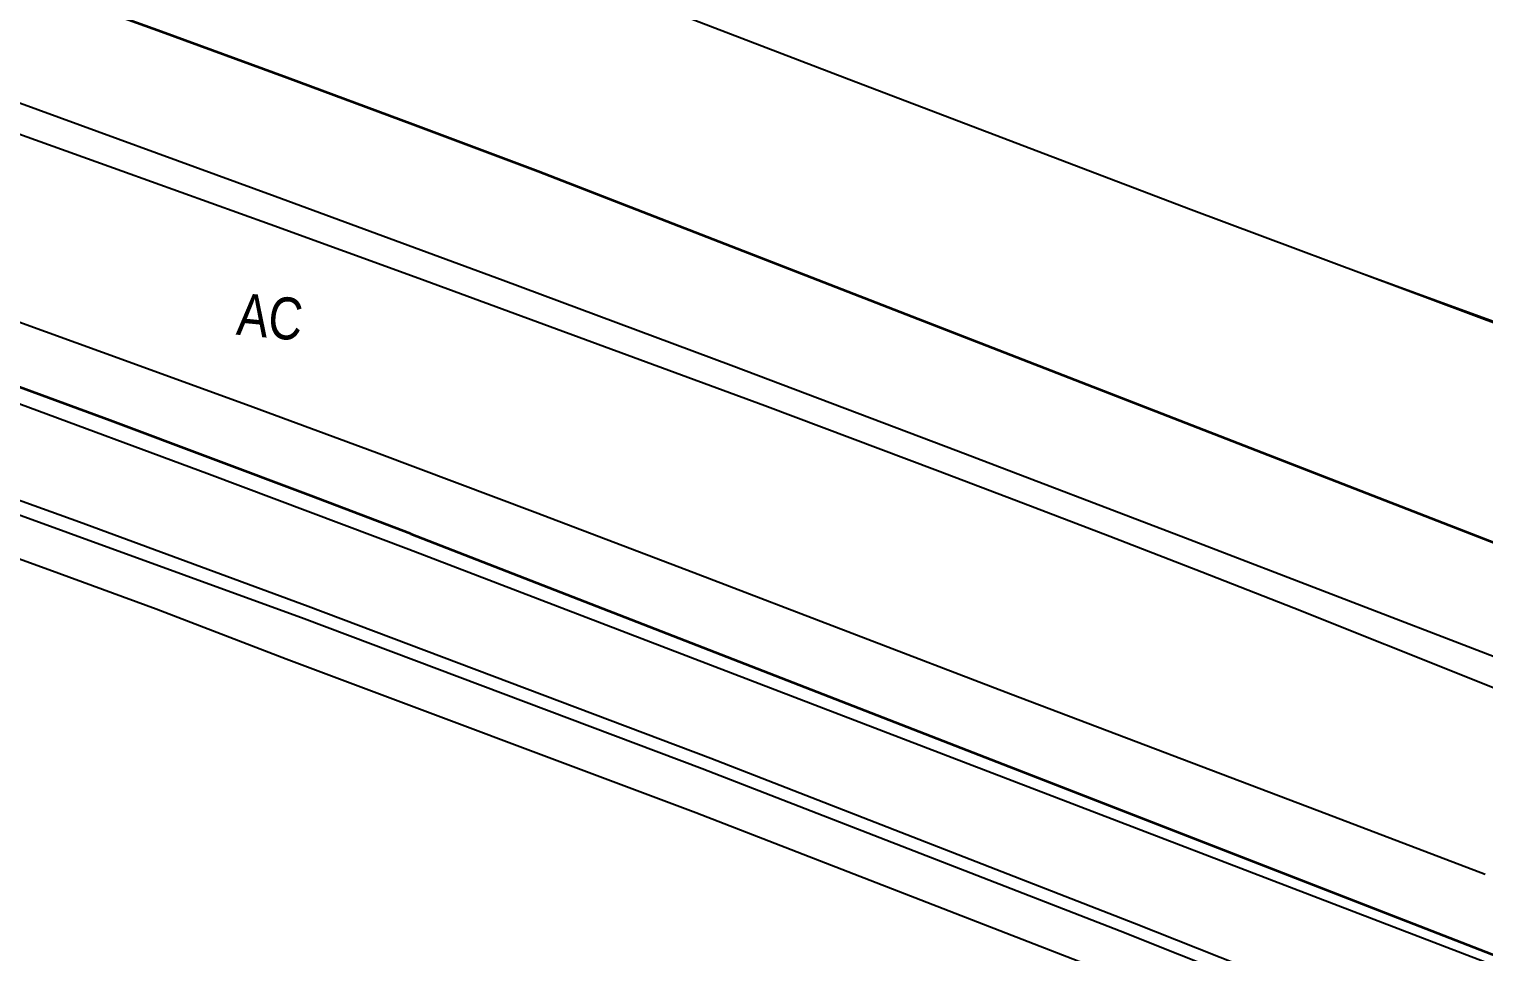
# Model space of a CAD drawing. Header units: feet. Extents: x 6430745 to 6432191, y 1887663 to 1888575.
# Drawn here: x 6431011.8 to 6431076.7, y 1888275.3 to 1888316.4 of the extents above; entities that cross this region are included whole.
import ezdxf
from ezdxf.lldxf.tags import DXFTag

# ---------------------------------------------------------------- set-up
doc = ezdxf.new("R2010")
doc.units = ezdxf.units.FT
doc.header["$MEASUREMENT"] = 0
for name, color, linetype, lineweight in [('V-ANNO-TEXT', 2, 'Continuous', 30), ('VF-FENC-LINE-', 253, 'FENCE', 25), ('VF-PVMT-EDGE-LINE-', 253, 'EDGEOFPAVEMENT', 35), ('VF-ROAD-STRP-WHIT-LINE-', 253, 'Continuous', 25), ('VF-TINN-DSRF-BNDY-', 253, 'Continuous', 25), ('VF-TOPO-CONC-GTFL-LINE-', 253, 'Continuous', 25), ('VF-TOPO-CONC-LIPG-LINE-', 253, 'Continuous', 25), ('VF-TOPO-CONC-TBCB-LINE-', 253, 'Continuous', 25), ('VF-TOPO-CONC-WALL-LINE-', 253, 'Continuous', 9)]:
    doc.layers.add(name, color=color, linetype=linetype, lineweight=lineweight)
doc.styles.add('NCS1-Anno', font='arial.ttf', dxfattribs={"width": 0.8, "height": 0.1})
doc.styles.get("Standard").update_dxf_attribs({"font": 'arial.ttf'})
tags = doc.linetypes.add('EDGEOFPAVEMENT', pattern='A,1,-0.03,["EP",Standard,S=0.08,R=0,X=0,Y=-0.04],-0.16,1', length=2.19).pattern_tags.tags
tags[6] = DXFTag(74, 10)
tags = doc.linetypes.add('FENCE', pattern='A,0.5,-0.03,["X",Standard,S=0.08,R=0,X=0,Y=-0.04],-0.08,0.5', length=1.11).pattern_tags.tags
tags[6] = DXFTag(74, 10)

msp = doc.modelspace()

# ---------------------------------------------------------------- linework, layer by layer
at = {"layer": 'VF-FENC-LINE-', "ltscale": 0.6, "flags": 128}
msp.add_lwpolyline([(6431098.74, 1888266.42), (6431028.77, 1888293.24), (6431019.884, 1888296.583), (6431010.981, 1888299.885), (6431002.063, 1888303.144), (6430993.13, 1888306.36), (6430987.296, 1888308.436), (6430981.457, 1888310.497), (6430975.611, 1888312.54), (6430969.759, 1888314.564), (6430963.901, 1888316.569), (6430958.035, 1888318.552), (6430952.161, 1888320.513), (6430946.28, 1888322.45), (6430940.984, 1888324.17), (6430935.681, 1888325.871), (6430930.372, 1888327.551), (6430925.057, 1888329.213), (6430919.736, 1888330.856), (6430914.409, 1888332.482), (6430909.077, 1888334.09), (6430903.74, 1888335.681), (6430898.398, 1888337.256), (6430893.052, 1888338.816), (6430887.701, 1888340.361), (6430882.346, 1888341.891), (6430876.987, 1888343.408), (6430871.625, 1888344.911), (6430860.89, 1888347.88), (6430854.257, 1888349.686), (6430847.617, 1888351.468), (6430840.971, 1888353.228), (6430834.319, 1888354.965), (6430827.662, 1888356.681), (6430821, 1888358.377), (6430814.332, 1888360.053), (6430807.66, 1888361.71), (6430800.119, 1888363.558), (6430792.572, 1888365.38), (6430785.018, 1888367.177), (6430777.458, 1888368.947), (6430769.892, 1888370.692), (6430762.321, 1888372.411), (6430754.743, 1888374.103), (6430747.16, 1888375.77)], dxfattribs=at)
at = {"layer": 'VF-PVMT-EDGE-LINE-', "flags": 128}
for points in [[(6431107.95, 1888281.58), (6431034.55, 1888310.1), (6431028.952, 1888312.195), (6431023.348, 1888314.272), (6431017.735, 1888316.328), (6431012.116, 1888318.366), (6431006.49, 1888320.384), (6431000.857, 1888322.382), (6430995.217, 1888324.361), (6430989.57, 1888326.32), (6430983.907, 1888328.261), (6430978.237, 1888330.179), (6430972.56, 1888332.076), (6430966.876, 1888333.955), (6430961.187, 1888335.816), (6430955.492, 1888337.661), (6430949.793, 1888339.492), (6430944.09, 1888341.31), (6430938.445, 1888343.096), (6430932.796, 1888344.867), (6430927.142, 1888346.623), (6430921.483, 1888348.364), (6430915.819, 1888350.09), (6430910.151, 1888351.8), (6430904.478, 1888353.493), (6430898.8, 1888355.17), (6430893.674, 1888356.668), (6430888.545, 1888358.153), (6430883.411, 1888359.625), (6430878.274, 1888361.083), (6430873.133, 1888362.529), (6430867.989, 1888363.962), (6430857.69, 1888366.79), (6430851.119, 1888368.566), (6430844.542, 1888370.322), (6430837.959, 1888372.056), (6430831.371, 1888373.77), (6430824.777, 1888375.463), (6430818.178, 1888377.136), (6430811.573, 1888378.787), (6430804.964, 1888380.418), (6430798.349, 1888382.028), (6430791.729, 1888383.617), (6430785.104, 1888385.185), (6430778.475, 1888386.732), (6430771.84, 1888388.258), (6430765.201, 1888389.763), (6430758.558, 1888391.247), (6430751.91, 1888392.71)], [(6431028.87, 1888293.94), (6431024.4, 1888295.634), (6431019.924, 1888297.314), (6431015.444, 1888298.982), (6431010.959, 1888300.636), (6431006.469, 1888302.277), (6431001.974, 1888303.904), (6430997.474, 1888305.519), (6430992.97, 1888307.12), (6430986.668, 1888309.332), (6430980.355, 1888311.515), (6430974.033, 1888313.67), (6430967.702, 1888315.8), (6430961.364, 1888317.907), (6430955.018, 1888319.993), (6430948.667, 1888322.06), (6430942.31, 1888324.11), (6430937.255, 1888325.727), (6430932.197, 1888327.331), (6430927.134, 1888328.923), (6430922.067, 1888330.502), (6430916.996, 1888332.068), (6430911.922, 1888333.621), (6430906.843, 1888335.162), (6430901.76, 1888336.689), (6430896.674, 1888338.203), (6430891.583, 1888339.705), (6430886.489, 1888341.193), (6430881.39, 1888342.667), (6430876.288, 1888344.128), (6430871.183, 1888345.576), (6430866.073, 1888347.01), (6430860.96, 1888348.43), (6430854.315, 1888350.255), (6430847.664, 1888352.057), (6430841.007, 1888353.838), (6430834.343, 1888355.595), (6430827.674, 1888357.33), (6430820.999, 1888359.041), (6430814.317, 1888360.727), (6430807.63, 1888362.39), (6430800.127, 1888364.225), (6430792.617, 1888366.03), (6430785.1, 1888367.805), (6430777.575, 1888369.55), (6430770.044, 1888371.265), (6430762.506, 1888372.95), (6430754.961, 1888374.605), (6430747.41, 1888376.23)], [(6431028.87, 1888293.94), (6431100.04, 1888266.27), (6431118.493, 1888258.692), (6431136.8, 1888250.77), (6431157.397, 1888241.363), (6431177.79, 1888231.52)]]:
    msp.add_lwpolyline(points, dxfattribs=at)
at = {"layer": 'VF-ROAD-STRP-WHIT-LINE-', "flags": 128}
for points in [[(6430921.614, 1888343.194), (6430927.136, 1888341.502), (6430932.651, 1888339.79), (6430937.76, 1888338.186), (6430942.864, 1888336.567), (6430947.963, 1888334.932), (6430953.057, 1888333.281), (6430958.146, 1888331.616), (6430963.23, 1888329.935), (6430968.31, 1888328.239), (6430973.384, 1888326.529), (6430979.589, 1888324.412), (6430985.785, 1888322.268), (6430991.972, 1888320.1), (6430998.152, 1888317.91), (6431004.326, 1888315.702), (6431010.494, 1888313.477), (6431022.815, 1888308.991), (6431032.99, 1888305.243), (6431043.149, 1888301.454), (6431053.293, 1888297.624), (6431063.422, 1888293.756), (6431077.195, 1888288.461)], [(6430924.374, 1888332.783), (6430927.833, 1888331.775), (6430931.288, 1888330.751), (6430934.735, 1888329.704), (6430938.174, 1888328.628), (6430940.651, 1888327.831), (6430943.124, 1888327.018), (6430948.058, 1888325.361), (6430957.917, 1888322.013), (6430966.767, 1888319.042), (6430971.19, 1888317.55), (6430975.608, 1888316.044), (6430983.032, 1888313.477), (6430990.445, 1888310.875), (6430997.848, 1888308.247), (6431005.244, 1888305.6), (6431016.301, 1888301.609), (6431021.822, 1888299.593), (6431027.337, 1888297.559), (6431034.418, 1888294.903), (6431041.487, 1888292.212), (6431055.612, 1888286.799), (6431069.738, 1888281.448), (6431076.792, 1888278.748)], [(6431084.626, 1888284.059), (6431076.449, 1888287.355), (6431068.256, 1888290.613), (6431064.153, 1888292.223), (6431060.043, 1888293.818), (6431056.203, 1888295.291), (6431052.358, 1888296.751), (6431044.654, 1888299.637), (6431036.939, 1888302.489), (6431029.215, 1888305.322), (6431022.594, 1888307.728), (6431015.966, 1888310.113), (6431002.7, 1888314.86)]]:
    msp.add_lwpolyline(points, dxfattribs=at)
at = {"layer": 'VF-TINN-DSRF-BNDY-', "flags": 128}
msp.add_lwpolyline([(6431187.36, 1888389.74), (6431186.94, 1888378.23), (6431182.36, 1888378.24), (6431182.3, 1888373.21), (6431186.96, 1888373.17), (6431186.9, 1888349.12), (6431186.76, 1888325.79), (6431186.64, 1888289.57), (6431186.57, 1888272.97), (6431186.31, 1888261.89), (6431184.33, 1888261.83), (6431180.713, 1888259.26), (6431167.299, 1888265.463), (6431153.654, 1888271.288), (6431137.757, 1888278.209), (6431116.939, 1888287.212), (6431099.029, 1888294.586), (6431085.487, 1888300.235), (6431063.671, 1888308.38), (6431048.404, 1888314.2), (6431036.96, 1888318.6), (6430947.37, 1888349.9), (6430897.12, 1888365.07)], dxfattribs=at)
at = {"layer": 'VF-TOPO-CONC-GTFL-LINE-', "flags": 128}
msp.add_lwpolyline([(6431085.44, 1888266.26), (6431079.036, 1888268.829), (6431060.504, 1888276.22), (6431041.855, 1888283.459), (6431024.103, 1888290.148), (6431008.2, 1888295.93)], dxfattribs=at)
at = {"layer": 'VF-TOPO-CONC-LIPG-LINE-', "flags": 128}
for points in [[(6431017.51, 1888290.57), (6431012.71, 1888292.326), (6431007.906, 1888294.069), (6431003.096, 1888295.798), (6430998.282, 1888297.515), (6430993.464, 1888299.218), (6430988.64, 1888300.909), (6430983.812, 1888302.586), (6430978.98, 1888304.25), (6430973.806, 1888306.015), (6430968.627, 1888307.764), (6430963.443, 1888309.498), (6430958.254, 1888311.217), (6430953.059, 1888312.921), (6430947.861, 1888314.611), (6430942.657, 1888316.287), (6430937.45, 1888317.95), (6430931.736, 1888319.757), (6430926.016, 1888321.547), (6430920.292, 1888323.32)], [(6431088.41, 1888262.89), (6431086.097, 1888263.893), (6431078.4, 1888267.042), (6431065.455, 1888272.235), (6431041.578, 1888281.495), (6431023.308, 1888288.338), (6431017.51, 1888290.57)]]:
    msp.add_lwpolyline(points, dxfattribs=at)
at = {"layer": 'VF-TOPO-CONC-TBCB-LINE-', "flags": 128}
msp.add_lwpolyline([(6431085.78, 1888266.73), (6431079.167, 1888269.4), (6431061.154, 1888276.555), (6431042.252, 1888283.92), (6431024.289, 1888290.697), (6431014.086, 1888294.449), (6431004, 1888298.08)], dxfattribs=at)
at = {"layer": 'VF-TOPO-CONC-WALL-LINE-', "flags": 128}
msp.add_lwpolyline([(6431077.332, 1888303.356), (6431074.599, 1888304.36), (6431069.129, 1888306.355), (6431066.397, 1888307.36), (6431063.671, 1888308.38), (6431056.033, 1888311.279), (6431048.404, 1888314.2)], dxfattribs=at)

# ---------------------------------------------------------------- texts
at = {"layer": 'V-ANNO-TEXT', "insert": (6431021.227, 1888304.688), "char_height": 1.875, "width": 22.50852, "attachment_point": 1, "rotation": 354.4366, "style": 'NCS1-Anno'}
msp.add_mtext('AC', dxfattribs=at)

doc.saveas('drawing.dxf')
